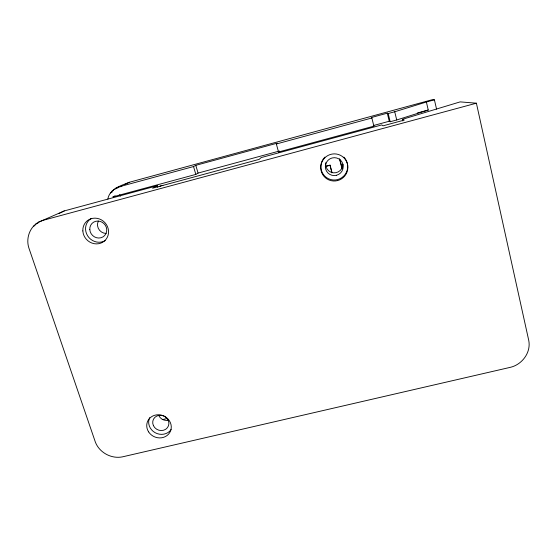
<?xml version="1.0" encoding="UTF-8"?>
<svg xmlns="http://www.w3.org/2000/svg" width="557" height="557" viewBox="0 0 557 557"><rect width="100%" height="100%" fill="white"/><g stroke="black" fill="none" stroke-linecap="round" stroke-linejoin="round"><path stroke-width="0.84" d="M331.979 172.83L330.029 165.15L325.831 166.265M107.828 199.079C109.625 188.767 121.085 185.606 129.349 182.264L432.406 99.668L434.411 99.828L436.556 109.137M157.791 187.361L157.29 185.725L64.306 210.908L38.37 222.264C29.618 227.249 25.754 238.542 28.88 247.99L95.351 442.056C99.341 452.583 111.344 459.079 122.345 456.879L510.56 367.279C522.09 364.494 531.093 352.588 528.788 340.612L476.395 103.191L460.152 101.889L402.426 119.323L402.808 120.918M115.626 188.259L118.899 186.867L193.523 166.55L195.792 165.345L277.302 143.142L276.356 143.991L278.535 151.991L279.447 151.017M58.965 213.54L64.306 210.908M124.9 184.513L129.349 182.264M115.09 195.841L112.897 196.879L195.834 174.404L198.062 173.081L278.611 151.246M157.29 185.725L152.618 188.196L259.186 159.351L261.149 157.589L381.733 124.928L383.014 125.833L404.285 120.075L402.426 119.323M110.502 192.952L112.048 192.249M33.469 226.226L35.056 225.515M111.908 191.225L113.447 190.536M35.62 224.199L37.98 223.155M113.544 189.707L118.126 187.681M119.658 187.006L121.948 185.989M38.37 222.264L42.743 220.405L476.395 103.191M278.535 151.991L373.886 126.154L373.239 125.59L389.259 121.245L390.178 121.739L396.716 119.971L428.249 110.028L426.384 102.015L434.411 99.828M373.886 126.154L371.867 117.987L371.247 117.555L387.296 113.182L388.187 113.544L394.732 111.762L426.384 102.015M276.356 143.991L371.867 117.987M417.339 112.987L428.249 110.028M325.817 166.411L330.016 165.29M162.282 419.644L167.351 418.453M119.741 194.588L120.263 196.238M195.792 165.345L198.062 173.081M193.523 166.55L195.834 174.404M330.029 165.15L332 172.726M339.847 159.379L342.235 168.646M339.471 158.766L342.075 168.862M388.187 113.544L390.178 121.739M387.296 113.182L389.259 121.245M394.732 111.762L396.716 119.971M106.15 233.446A8.473 7.979 45.5 0 1 98.366 221.073M168.639 420.138A7.958 7.338 23.4 0 1 158.863 415.696M342.952 164.218A8.689 8.627 -50.5 0 1 333.476 172.823A8.689 8.627 -50.5 0 1 325.789 162.7M105.231 240.603A13.124 12.331 45.1 0 1 87.63 235.82A13.124 12.331 45.1 0 1 91.271 218.469M171.159 429.503A12.31 11.314 23.3 0 1 155.145 432.698A12.31 11.314 23.3 0 1 149.687 417.618M343.878 157.13A13.465 13.375 -48.1 0 1 343.704 176.103A13.465 13.375 -48.1 0 1 324.745 176.096A13.465 13.375 -48.1 0 1 324.856 157.123M159.873 186.358A6.329 6.064 49.4 0 1 162.902 185.418M82.84 230.911A13.271 12.456 45 0 0 102.725 242.225A13.271 12.456 45 0 0 101.513 219.931A13.271 12.456 45 0 0 82.84 230.911M337.674 180.565A13.619 13.521 -47.2 0 0 343.982 157.875A13.619 13.521 -47.2 0 0 321.222 163.89A13.619 13.521 -47.2 0 0 337.674 180.565M148.594 431.863A12.435 11.418 23.2 0 0 169.857 432.378A12.435 11.418 23.2 0 0 158.557 414.756A12.435 11.418 23.2 0 0 148.594 431.863M89.795 229.477A8.752 8.223 45.1 0 0 102.913 236.927A8.752 8.223 45.1 0 0 102.112 222.222A8.752 8.223 45.1 0 0 89.795 229.477M153.433 425.659A8.209 7.54 23.3 0 0 167.406 427.72A8.209 7.54 23.3 0 0 161.572 415.355A8.209 7.54 23.3 0 0 153.433 425.659M336.519 175.274A8.982 8.912 -48.1 0 0 340.668 160.312A8.982 8.912 -48.1 0 0 325.671 164.287A8.982 8.912 -48.1 0 0 336.519 175.274"/></g></svg>
